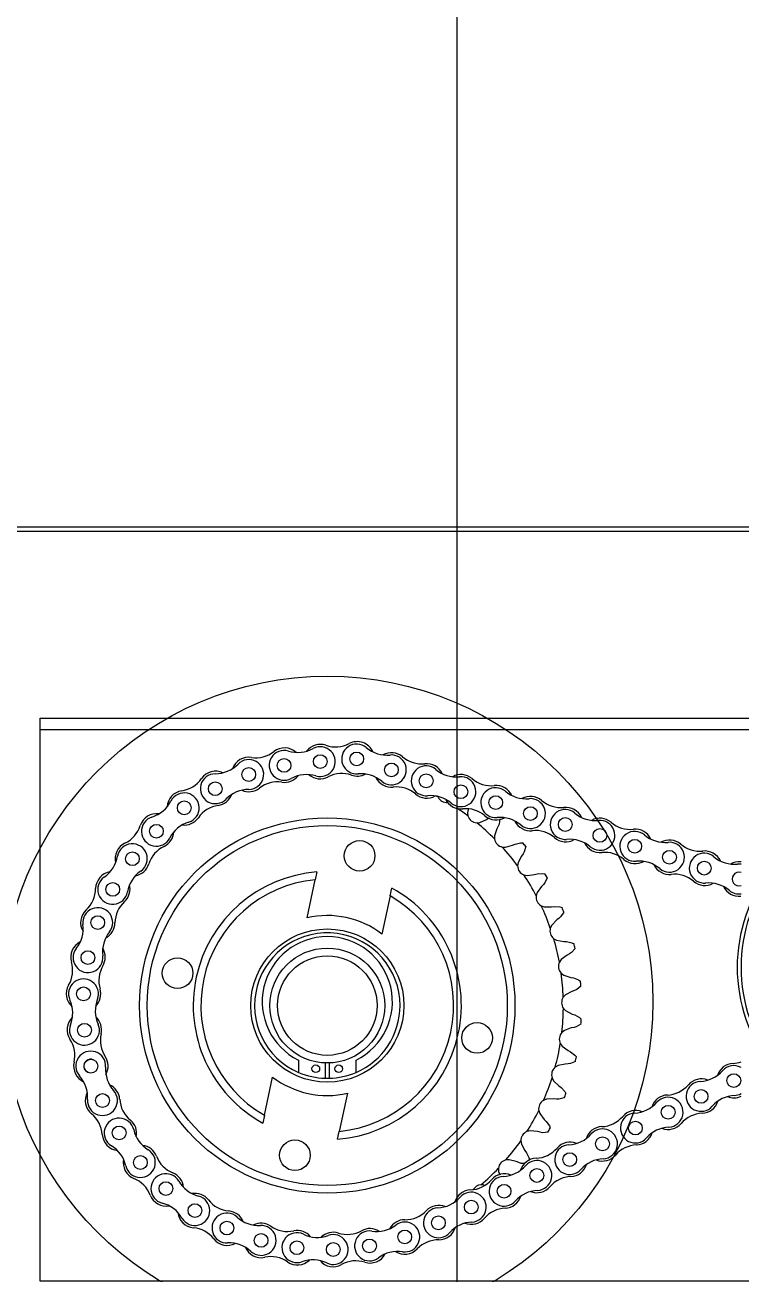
# Model space of a CAD drawing. Header units: millimetres. Extents: x 4754612 to 5801174, y 2368242 to 2777223.
# Drawn here: x 5038085.3 to 5038218.8, y 2436454.1 to 2436687 of the extents above; entities that cross this region are included whole.
import ezdxf

# ---------------------------------------------------------------- set-up
doc = ezdxf.new("R2010")
doc.units = ezdxf.units.MM
doc.header["$LTSCALE"] = 1000
doc.layers.add('(주)하나기공-LEADER', color=7, linetype='Continuous')
doc.layers.add('A-ELE-8', color=8, linetype='Continuous')

msp = doc.modelspace()

# ---------------------------------------------------------------- linework, layer by layer
at = {"layer": '(주)하나기공-LEADER', "color": 4}
msp.add_line((5038190.782, 2436592.583), (5038065.782, 2436592.583), dxfattribs=at)
at = {"layer": '(주)하나기공-LEADER', "color": 8, "linetype": 'ByBlock', "lineweight": -2}
for p, q in [((5038280.925, 2436555.583), (5038088.068, 2436555.583)), ((5038167.891, 2436540.749), (5038167.782, 2436540.118)), ((5038167.782, 2436540.118), (5038167.865, 2436539.525)), ((5038169.504, 2436538.249), (5038170.099, 2436538.314)), ((5038170.099, 2436538.314), (5038171.351, 2436538.871)), ((5038171.351, 2436538.871), (5038171.793, 2436539.151)), ((5038173.283, 2436537.12), (5038172.851, 2436535.82)), ((5038173.518, 2436537.587), (5038173.283, 2436537.12)), ((5038172.851, 2436535.82), (5038172.844, 2436535.221)), ((5038174.274, 2436533.716), (5038174.872, 2436533.691)), ((5038174.872, 2436533.691), (5038176.193, 2436534.055)), ((5038176.193, 2436534.055), (5038176.672, 2436534.266)), ((5038178.145, 2436532.463), (5038177.843, 2436532.036)), ((5038177.221, 2436530.814), (5038177.126, 2436530.223)), ((5038177.843, 2436532.036), (5038177.221, 2436530.814)), ((5038137.866, 2436520.51), (5038139.402, 2436527.619)), ((5038139.717, 2436529.08), (5038139.402, 2436527.619)), ((5038178.315, 2436528.521), (5038178.903, 2436528.408)), ((5038178.903, 2436528.408), (5038180.264, 2436528.572)), ((5038180.264, 2436528.572), (5038180.768, 2436528.709)), ((5038153.365, 2436524.602), (5038153.681, 2436526.063)), ((5038181.594, 2436526.329), (5038180.797, 2436525.213)), ((5038181.956, 2436526.706), (5038181.594, 2436526.329)), ((5038153.365, 2436524.602), (5038151.829, 2436517.493)), ((5038180.797, 2436525.213), (5038180.615, 2436524.643)), ((5038181.538, 2436522.783), (5038182.102, 2436522.583)), ((5038182.102, 2436522.583), (5038183.472, 2436522.542)), ((5038183.472, 2436522.542), (5038183.991, 2436522.602)), ((5038183.499, 2436519.142), (5038183.233, 2436518.605)), ((5038184.452, 2436520.126), (5038183.499, 2436519.142)), ((5038184.867, 2436520.445), (5038184.452, 2436520.126)), ((5038183.868, 2436516.628), (5038184.397, 2436516.347)), ((5038184.397, 2436516.347), (5038185.745, 2436516.102)), ((5038185.745, 2436516.102), (5038186.268, 2436516.084)), ((5038186.812, 2436513.82), (5038186.355, 2436513.567)), ((5038185.265, 2436512.736), (5038184.923, 2436512.245)), ((5038186.355, 2436513.567), (5038185.265, 2436512.736)), ((5038185.256, 2436510.195), (5038185.736, 2436509.838)), ((5038185.736, 2436509.838), (5038187.033, 2436509.395)), ((5038187.033, 2436509.395), (5038187.547, 2436509.299)), ((5038187.258, 2436506.797), (5038186.057, 2436506.138)), ((5038187.748, 2436506.98), (5038187.258, 2436506.797)), ((5038186.057, 2436506.138), (5038185.645, 2436505.703)), ((5038185.669, 2436503.627), (5038186.091, 2436503.202)), ((5038186.091, 2436503.202), (5038187.307, 2436502.571)), ((5038187.307, 2436502.571), (5038187.801, 2436502.4)), ((5038187.142, 2436499.968), (5038185.856, 2436499.495)), ((5038187.654, 2436500.076), (5038187.142, 2436499.968)), ((5038185.856, 2436499.495), (5038185.384, 2436499.127)), ((5038185.099, 2436497.071), (5038185.453, 2436496.588)), ((5038185.453, 2436496.588), (5038186.561, 2436495.782)), ((5038186.561, 2436495.782), (5038187.024, 2436495.539)), ((5038136.282, 2436493.971), (5038136.282, 2436491.685)), ((5038141.282, 2436490.587), (5038141.282, 2436493.446)), ((5038141.996, 2436493.446), (5038141.996, 2436490.587)), ((5038146.996, 2436491.685), (5038146.996, 2436493.971)), ((5038184.668, 2436492.957), (5038184.147, 2436492.663)), ((5038186.01, 2436493.233), (5038184.668, 2436492.957)), ((5038186.533, 2436493.263), (5038186.01, 2436493.233)), ((5038129.914, 2436483.706), (5038131.45, 2436490.815)), ((5038183.558, 2436490.672), (5038183.835, 2436490.142)), ((5038183.835, 2436490.142), (5038184.812, 2436489.18)), ((5038184.812, 2436489.18), (5038185.233, 2436488.871)), ((5038145.413, 2436487.798), (5038143.877, 2436480.689)), ((5038182.519, 2436486.669), (5038181.959, 2436486.456)), ((5038183.887, 2436486.742), (5038182.519, 2436486.669)), ((5038184.408, 2436486.694), (5038183.887, 2436486.742)), ((5038129.914, 2436483.706), (5038129.598, 2436482.245)), ((5038181.08, 2436484.575), (5038181.276, 2436484.009)), ((5038181.276, 2436484.009), (5038182.098, 2436482.913)), ((5038182.098, 2436482.913), (5038182.469, 2436482.544)), ((5038143.561, 2436479.228), (5038143.877, 2436480.689)), ((5038177.721, 2436478.916), (5038177.831, 2436478.327)), ((5038179.456, 2436480.772), (5038178.871, 2436480.645)), ((5038180.82, 2436480.64), (5038179.456, 2436480.772)), ((5038181.328, 2436480.515), (5038180.82, 2436480.64)), ((5038177.831, 2436478.327), (5038178.48, 2436477.12)), ((5038178.48, 2436477.12), (5038178.792, 2436476.701)), ((5038176.878, 2436475.063), (5038175.549, 2436475.397)), ((5038177.361, 2436474.863), (5038176.878, 2436475.063)), ((5038173.557, 2436473.82), (5038173.577, 2436473.221)), ((5038173.577, 2436473.221), (5038173.803, 2436472.592))]:
    msp.add_line(p, q, dxfattribs=at)
at = {"layer": '(주)하나기공-LEADER', "color": 4}
msp.add_lwpolyline([(5038364.925, 2436592.583), (5038065.782, 2436592.583), (5038065.782, 2436593.44), (5038065.782, 2436593.44), (5038364.925, 2436593.44)], dxfattribs=at)
at = {"layer": '(주)하나기공-LEADER', "color": 8, "linetype": 'ByBlock', "lineweight": -2}
msp.add_lwpolyline([(5038280.925, 2436452.726), (5038088.068, 2436452.726), (5038088.068, 2436555.583), (5038088.068, 2436557.726), (5038280.925, 2436557.726), (5038280.925, 2436555.583)], close=True, dxfattribs=at)
for points in [[(5038173.832, 2436538.993), (5038173.687, 2436537.997), (5038173.518, 2436537.587)], [(5038176.672, 2436534.266), (5038177.645, 2436534.508), (5038178.091, 2436534.507)], [(5038178.664, 2436533.805), (5038178.373, 2436532.843), (5038178.145, 2436532.463)], [(5038180.768, 2436528.709), (5038181.767, 2436528.803), (5038182.208, 2436528.735)], [(5038182.67, 2436527.956), (5038182.238, 2436527.047), (5038181.956, 2436526.706)], [(5038183.991, 2436522.602), (5038184.993, 2436522.547), (5038185.419, 2436522.414)], [(5038185.759, 2436521.575), (5038185.197, 2436520.741), (5038184.867, 2436520.445)], [(5038186.268, 2436516.084), (5038187.25, 2436515.88), (5038187.651, 2436515.685)], [(5038187.863, 2436514.804), (5038187.182, 2436514.064), (5038186.812, 2436513.82)], [(5038187.547, 2436509.299), (5038188.488, 2436508.951), (5038188.856, 2436508.699)], [(5038188.934, 2436507.796), (5038188.151, 2436507.165), (5038187.748, 2436506.98)], [(5038187.801, 2436502.4), (5038188.68, 2436501.915), (5038189.006, 2436501.611)], [(5038188.949, 2436500.707), (5038188.08, 2436500.199), (5038187.654, 2436500.076)], [(5038187.024, 2436495.539), (5038187.82, 2436494.929), (5038188.098, 2436494.58)], [(5038187.906, 2436493.694), (5038186.972, 2436493.322), (5038186.533, 2436493.263)], [(5038185.233, 2436488.871), (5038185.93, 2436488.149), (5038186.152, 2436487.762)], [(5038185.831, 2436486.915), (5038184.851, 2436486.686), (5038184.408, 2436486.694)], [(5038182.469, 2436482.544), (5038183.05, 2436481.727), (5038183.212, 2436481.311)], [(5038182.768, 2436480.521), (5038181.765, 2436480.441), (5038181.328, 2436480.515)], [(5038178.792, 2436476.701), (5038179.245, 2436475.806), (5038179.343, 2436475.37)], [(5038175.549, 2436475.397), (5038175.069, 2436475.382), (5038174.951, 2436475.358)], [(5038178.409, 2436474.682), (5038177.782, 2436474.725), (5038177.361, 2436474.863)], [(5038170.884, 2436470.664), (5038170.706, 2436470.7), (5038170.288, 2436470.715)]]:
    msp.add_lwpolyline(points, dxfattribs=at)
for centre, radius in [((5038141.639, 2436504.868), 60.714), ((5038140.332, 2436549.653), 1.282), ((5038147.118, 2436550.143), 1.282), ((5038133.582, 2436548.953), 1.282), ((5038153.592, 2436548.11), 1.282), ((5038126.995, 2436547.252), 1.282), ((5038160.083, 2436546.071), 1.282), ((5038120.751, 2436544.596), 1.282), ((5038166.557, 2436544.038), 1.282), ((5038114.956, 2436541.03), 1.282), ((5038173.048, 2436542), 1.282), ((5038179.522, 2436539.967), 1.282), ((5038141.639, 2436504.154), 35), ((5038141.639, 2436504.154), 33.571), ((5038109.77, 2436536.654), 1.282), ((5038186.013, 2436537.928), 1.282), ((5038192.487, 2436535.895), 1.282), ((5038147.673, 2436532.081), 2.857), ((5038198.978, 2436533.856), 1.282), ((5038105.282, 2436531.54), 1.282), ((5038205.452, 2436531.823), 1.282), ((5038211.943, 2436529.785), 1.282), ((5038101.615, 2436525.831), 1.282), ((5038098.831, 2436519.623), 1.282), ((5038141.639, 2436504.154), 14.286), ((5038097.007, 2436513.087), 1.282), ((5038141.639, 2436504.154), 10.714), ((5038113.712, 2436510.188), 2.857), ((5038141.639, 2436504.154), 9.286), ((5038096.174, 2436506.335), 1.282), ((5038096.355, 2436499.552), 1.282), ((5038169.566, 2436498.12), 2.857), ((5038097.547, 2436492.853), 1.282), ((5038139.496, 2436492.368), 0.714), ((5038143.782, 2436492.368), 0.714), ((5038217.45, 2436490.159), 1.282), ((5038211.337, 2436487.213), 1.282), ((5038099.71, 2436486.439), 1.282), ((5038205.208, 2436484.26), 1.282), ((5038102.819, 2436480.388), 1.282), ((5038199.095, 2436481.314), 1.282), ((5038135.605, 2436476.227), 2.857), ((5038192.966, 2436478.361), 1.282), ((5038186.853, 2436475.415), 1.282), ((5038106.784, 2436474.881), 1.282), ((5038180.724, 2436472.462), 1.282), ((5038111.537, 2436470.012), 1.282), ((5038174.611, 2436469.516), 1.282), ((5038116.947, 2436465.916), 1.282), ((5038168.482, 2436466.562), 1.282), ((5038162.363, 2436463.628), 1.282), ((5038122.922, 2436462.663), 1.282), ((5038129.298, 2436460.342), 1.282), ((5038135.967, 2436458.992), 1.282), ((5038149.514, 2436459.323), 1.282), ((5038156.091, 2436460.992), 1.282), ((5038142.744, 2436458.65), 1.282)]:
    msp.add_circle(centre, radius, dxfattribs=at)
for centre, radius, start, end in [((5038147.204, 2436550.163), 3.214, 24.00427, 117.53351), ((5038128.311, 2436555.868), 5.502, 261.31707, 307.88435), ((5038133.582, 2436548.953), 2.786, 73.17976, 298.66144), ((5038133.663, 2436548.989), 3.214, 47.82673, 127.88435), ((5038136.122, 2436557.354), 5.991, 253.17975, 298.66144), ((5038140.332, 2436549.653), 3.214, 70.96624, 142.84461), ((5038140.332, 2436549.653), 2.786, 253.17976, 118.66143), ((5038143.174, 2436557.892), 5.502, 250.96624, 297.53351), ((5038147.118, 2436550.143), 2.786, 49.82447, 275.30615), ((5038152.78, 2436556.849), 5.991, 229.82446, 275.30615), ((5038153.592, 2436548.11), 2.786, 229.82447, 95.30614), ((5038153.592, 2436548.11), 3.214, 49.40097, 119.48932), ((5038120.705, 2436553.372), 5.991, 270.30138, 315.78306), ((5038126.995, 2436547.252), 3.214, 81.31707, 159.96623), ((5038126.995, 2436547.252), 2.786, 270.30138, 135.78305), ((5038159.264, 2436554.728), 5.502, 229.40097, 275.96825), ((5038160.083, 2436546.071), 2.786, 49.82447, 275.30615), ((5038160.17, 2436546.059), 3.214, 24.81499, 95.96825), ((5038113.677, 2436549.652), 5.502, 278.43869, 325.00597), ((5038120.751, 2436544.596), 2.786, 90.30138, 315.78306), ((5038120.817, 2436544.653), 3.214, 64.94835, 145.00597), ((5038133.663, 2436548.989), 3.214, 261.23852, 322.47151), ((5038137.792, 2436541.251), 5.991, 73.17975, 118.66144), ((5038140.332, 2436549.653), 3.214, 228.99659, 297.61206), ((5038144.359, 2436541.954), 5.474, 70.88769, 117.61206), ((5038147.204, 2436550.163), 3.214, 250.88769, 298.54182), ((5038147.93, 2436541.404), 5.991, 49.82447, 95.30615), ((5038153.592, 2436548.11), 3.214, 205.6413, 276.0468), ((5038165.745, 2436552.778), 5.991, 229.82446, 275.30615), ((5038166.557, 2436544.038), 2.786, 229.82447, 95.30614), ((5038166.557, 2436544.038), 3.214, 49.40097, 119.48932), ((5038172.229, 2436550.656), 5.502, 229.40097, 275.96825), ((5038114.956, 2436541.03), 3.214, 98.43869, 177.08785), ((5038127.041, 2436538.475), 5.991, 90.30138, 135.78306), ((5038126.995, 2436547.252), 3.214, 246.11821, 307.9629), ((5038132.34, 2436540.402), 5.474, 81.23852, 127.9629), ((5038154.507, 2436539.47), 5.474, 49.32242, 96.0468), ((5038173.048, 2436542), 2.786, 49.82447, 275.30615), ((5038173.135, 2436541.987), 3.214, 24.81499, 95.96825), ((5038178.71, 2436548.706), 5.991, 229.82446, 275.30615), ((5038107.142, 2436545.028), 5.991, 287.423, 332.90468), ((5038114.956, 2436541.03), 2.786, 287.423, 152.90468), ((5038120.817, 2436544.653), 3.214, 278.36014, 339.59313), ((5038160.17, 2436546.059), 3.214, 229.32242, 299.50049), ((5038160.895, 2436537.332), 5.991, 49.82447, 95.30615), ((5038141.639, 2436504.154), 44.033, 62.01601, 62.55931), ((5038163.941, 2436543.838), 1.824, 205.98142, 273.66564), ((5038166.557, 2436544.038), 3.214, 205.6413, 276.0468), ((5038179.522, 2436539.967), 2.786, 229.82447, 95.30614), ((5038179.522, 2436539.967), 3.214, 49.40097, 119.48932), ((5038185.194, 2436546.584), 5.502, 229.40097, 275.96825), ((5038109.817, 2436536.728), 3.214, 82.06997, 162.12759), ((5038109.77, 2436536.654), 2.786, 107.423, 332.90468), ((5038122.08, 2436536.057), 5.474, 98.36014, 145.08452), ((5038141.639, 2436504.154), 44.033, 53.44458, 56.53543), ((5038167.472, 2436535.398), 5.474, 49.32242, 96.0468), ((5038169.606, 2436540.071), 1.824, 197.40999, 266.77716), ((5038173.135, 2436541.987), 3.214, 229.32242, 299.50049), ((5038173.86, 2436533.26), 5.991, 49.82447, 95.30615), ((5038186.013, 2436537.928), 2.786, 49.82447, 275.30615), ((5038186.1, 2436537.916), 3.214, 24.81499, 95.96825), ((5038191.675, 2436544.634), 5.991, 229.82446, 275.30615), ((5038101.522, 2436539.403), 5.502, 295.56032, 342.12759), ((5038117.584, 2436532.656), 5.991, 107.423, 152.90468), ((5038114.956, 2436541.03), 3.214, 263.23983, 325.08452), ((5038141.639, 2436504.154), 44.033, 44.87316, 50.74257), ((5038179.522, 2436539.967), 3.214, 205.6413, 276.0468), ((5038192.487, 2436535.895), 2.786, 229.82447, 95.30614), ((5038192.487, 2436535.895), 3.214, 49.40097, 119.48932), ((5038198.159, 2436542.513), 5.502, 229.40097, 275.96825), ((5038199.065, 2436533.844), 3.214, 24.81499, 95.96825), ((5038109.817, 2436536.728), 3.214, 295.48177, 356.71476), ((5038174.647, 2436535.501), 1.824, 188.83856, 258.20573), ((5038180.437, 2436531.327), 5.474, 49.32242, 96.0468), ((5038186.1, 2436537.916), 3.214, 229.32242, 299.50049), ((5038186.825, 2436529.189), 5.991, 49.82447, 95.30615), ((5038198.978, 2436533.856), 2.786, 49.82447, 275.30615), ((5038204.64, 2436540.563), 5.991, 229.82446, 275.30615), ((5038205.452, 2436531.823), 2.786, 229.82447, 95.30614), ((5038205.452, 2436531.823), 3.214, 49.40097, 119.48932), ((5038105.282, 2436531.54), 3.214, 115.56032, 194.20947), ((5038105.282, 2436531.54), 2.786, 304.54462, 170.0263), ((5038113.555, 2436528.885), 5.474, 115.48177, 162.20614), ((5038141.639, 2436504.154), 44.033, 36.30173, 42.17114), ((5038141.639, 2436504.154), 47.435, 38.68928, 39.78359), ((5038192.487, 2436535.895), 3.214, 205.6413, 276.0468), ((5038193.402, 2436527.255), 5.474, 49.32242, 96.0468), ((5038211.124, 2436538.441), 5.502, 229.40097, 275.96825), ((5038211.943, 2436529.785), 2.786, 49.82447, 275.30615), ((5038212.03, 2436529.773), 3.214, 24.81499, 95.96825), ((5038096.638, 2436533.061), 5.991, 304.54462, 350.0263), ((5038105.282, 2436531.54), 3.214, 280.36145, 342.20614), ((5038178.95, 2436530.232), 1.824, 180.26714, 249.6343), ((5038199.065, 2436533.844), 3.214, 229.32242, 299.50049), ((5038199.789, 2436525.117), 5.991, 49.82447, 95.30615), ((5038205.452, 2436531.823), 3.214, 205.6413, 276.0468), ((5038217.605, 2436536.491), 5.991, 229.82446, 275.30615), ((5038218.417, 2436527.752), 3.214, 83.21375, 119.48932), ((5038218.417, 2436527.752), 2.786, 82.16359, 95.30614), ((5038101.637, 2436525.916), 3.214, 99.19159, 179.24921), ((5038101.615, 2436525.831), 2.786, 124.54462, 350.02631), ((5038110.259, 2436524.311), 5.991, 124.54462, 170.0263), ((5038141.639, 2436504.154), 25, 94.40941, 241.20631), ((5038141.639, 2436504.154), 23.571, 95.44756, 240.16816), ((5038141.639, 2436504.154), 44.033, 27.7303, 33.59971), ((5038141.639, 2436504.154), 47.435, 30.11785, 31.21216), ((5038206.367, 2436523.183), 5.474, 49.32242, 96.0468), ((5038218.417, 2436527.752), 1.282, 72.76826, 287.23174), ((5038248.082, 2436511.297), 30, 141.83714, 218.16286), ((5038248.082, 2436511.297), 29.286, 141.14106, 218.85894), ((5038092.922, 2436526.031), 5.502, 312.68194, 359.24921), ((5038101.637, 2436525.916), 3.214, 312.60339, 13.83638), ((5038141.639, 2436504.154), 25, 274.40941, 61.20631), ((5038212.03, 2436529.773), 3.214, 229.32242, 299.50049), ((5038212.754, 2436521.046), 5.991, 49.82447, 95.30615), ((5038218.417, 2436527.752), 3.214, 205.6413, 276.0468), ((5038218.417, 2436527.752), 2.786, 229.82447, 277.83641), ((5038107.519, 2436519.521), 5.474, 132.60339, 179.32776), ((5038141.639, 2436504.154), 23.571, 275.44756, 60.16816), ((5038182.42, 2436524.38), 1.824, 171.69571, 241.06288), ((5038098.831, 2436519.623), 3.214, 132.68194, 211.33109), ((5038098.831, 2436519.623), 2.786, 321.66624, 187.14792), ((5038141.639, 2436504.154), 16.786, 52.62353, 102.9922), ((5038141.639, 2436504.154), 44.033, 19.15887, 25.02828), ((5038141.639, 2436504.154), 47.435, 21.54643, 22.64073), ((5038090.122, 2436518.531), 5.991, 321.66624, 7.14793), ((5038098.831, 2436519.623), 3.214, 297.48307, 359.32776), ((5038184.979, 2436518.076), 1.824, 163.12428, 232.49145), ((5038097.003, 2436513.175), 3.214, 116.31321, 196.37084), ((5038105.716, 2436514.179), 5.991, 141.66624, 187.14792), ((5038141.639, 2436504.154), 13.571, 0, 246.75044), ((5038141.639, 2436504.868), 12.143, 296.17897, 243.82103), ((5038141.639, 2436504.154), 44.033, 10.58744, 16.45686), ((5038097.007, 2436513.087), 2.786, 141.66625, 7.14793), ((5038097.003, 2436513.175), 3.214, 329.72501, 30.958), ((5038141.639, 2436504.154), 47.435, 12.975, 14.0693), ((5038088.641, 2436510.719), 5.502, 329.80356, 16.37084), ((5038104.507, 2436508.795), 5.474, 149.72501, 196.44939), ((5038186.57, 2436511.461), 1.824, 154.55285, 223.92002), ((5038096.174, 2436506.335), 2.786, 338.78787, 204.26954), ((5038141.639, 2436504.154), 44.033, 2.01601, 7.88543), ((5038096.174, 2436506.335), 3.214, 149.80356, 228.45272), ((5038096.174, 2436506.335), 3.214, 314.60469, 16.44939), ((5038141.639, 2436504.154), 47.435, 4.40357, 5.49787), ((5038088.173, 2436502.727), 5.991, 338.78786, 24.26955), ((5038104.356, 2436503.159), 5.991, 158.78786, 204.26954), ((5038187.157, 2436504.682), 1.824, 145.98142, 215.34859), ((5038096.326, 2436499.635), 3.214, 133.43484, 213.49246), ((5038096.326, 2436499.635), 3.214, 346.84663, 48.07962), ((5038141.639, 2436504.154), 13.571, 293.24956, 0), ((5038141.639, 2436504.154), 44.033, 353.44458, 359.314), ((5038096.355, 2436499.552), 2.786, 158.78787, 24.26955), ((5038141.639, 2436504.154), 47.435, 355.83214, 356.92644), ((5038089.057, 2436494.825), 5.502, 346.92518, 33.49246), ((5038104.786, 2436497.658), 5.474, 166.84663, 213.57101), ((5038186.728, 2436497.892), 1.824, 137.40999, 206.77716), ((5038097.522, 2436492.863), 2.786, 356.07016, 221.55184), ((5038141.639, 2436504.154), 44.033, 344.87316, 350.74257), ((5038097.547, 2436492.853), 3.214, 166.92518, 245.22778), ((5038097.522, 2436492.863), 1.282, 68.27074, 249.45061), ((5038097.547, 2436492.853), 3.214, 331.2169, 33.57101), ((5038106.279, 2436492.261), 5.991, 176.07016, 221.55184), ((5038185.291, 2436491.242), 1.824, 128.83856, 198.20573), ((5038141.639, 2436504.154), 47.435, 347.26071, 348.35502), ((5038217.45, 2436490.159), 3.214, 92.56421, 162.65256), ((5038217.45, 2436490.159), 2.786, 61.09113, 138.46938), ((5038217.06, 2436498.866), 5.502, 272.56421, 288.40028), ((5038090.954, 2436487.041), 5.991, 356.07016, 41.55184), ((5038141.639, 2436504.154), 16.786, 232.62353, 282.9922), ((5038141.639, 2436504.154), 13.571, 246.75044, 268.49204), ((5038141.639, 2436504.154), 13.571, 268.49204, 271.50796), ((5038141.639, 2436504.154), 13.571, 271.50796, 293.24956), ((5038141.639, 2436504.154), 44.033, 336.30173, 342.17114), ((5038211.409, 2436487.264), 3.214, 67.97823, 139.13149), ((5038210.879, 2436495.978), 5.991, 272.98771, 318.46939), ((5038099.71, 2436486.439), 2.786, 176.07016, 41.55183), ((5038099.71, 2436486.439), 3.214, 4.02544, 65.73501), ((5038204.818, 2436492.967), 5.502, 272.56421, 319.13149), ((5038211.337, 2436487.213), 2.786, 92.98771, 318.46939), ((5038099.71, 2436486.439), 3.214, 151.88699, 230.67126), ((5038108.405, 2436487.051), 5.502, 184.02544, 230.59271), ((5038182.879, 2436484.881), 1.824, 120.26714, 189.6343), ((5038141.639, 2436504.154), 47.435, 338.68928, 339.78359), ((5038198.637, 2436490.079), 5.991, 272.98771, 318.46939), ((5038205.208, 2436484.26), 3.214, 92.56421, 162.65256), ((5038205.208, 2436484.26), 2.786, 272.98771, 138.46938), ((5038211.409, 2436487.264), 3.214, 272.48566, 342.66374), ((5038217.907, 2436481.394), 5.991, 92.98771, 138.46939), ((5038217.45, 2436490.159), 3.214, 248.80454, 294.76909), ((5038217.45, 2436490.159), 2.786, 272.98771, 298.90887), ((5038094.204, 2436479.719), 5.474, 3.94689, 50.67126), ((5038141.639, 2436504.154), 44.033, 327.7303, 333.59971), ((5038192.576, 2436487.068), 5.502, 272.56421, 319.13149), ((5038199.095, 2436481.314), 2.786, 92.98771, 318.46939), ((5038199.167, 2436481.365), 3.214, 67.97823, 139.13149), ((5038211.786, 2436478.584), 5.474, 92.48566, 139.21004), ((5038102.819, 2436480.388), 2.786, 13.00975, 238.49143), ((5038102.872, 2436480.317), 3.214, 348.36465, 50.59271), ((5038111.371, 2436482.364), 5.991, 193.00974, 238.49143), ((5038141.639, 2436504.154), 47.435, 330.11785, 331.21216), ((5038192.966, 2436478.361), 3.214, 92.56421, 162.65256), ((5038192.966, 2436478.361), 2.786, 272.98771, 138.46938), ((5038205.665, 2436475.495), 5.991, 92.98771, 138.46939), ((5038205.208, 2436484.26), 3.214, 248.80454, 319.21004), ((5038102.872, 2436480.317), 3.214, 183.94689, 263.06552), ((5038141.639, 2436504.154), 44.033, 319.15887, 325.02828), ((5038179.546, 2436478.95), 1.824, 111.69571, 181.06288), ((5038186.925, 2436475.466), 3.214, 67.97823, 139.13149), ((5038186.395, 2436484.18), 5.991, 272.98771, 318.46939), ((5038199.167, 2436481.365), 3.214, 272.48566, 342.66374), ((5038098.232, 2436472.905), 5.991, 13.00974, 58.49142), ((5038106.784, 2436474.881), 2.786, 193.00974, 58.49142), ((5038106.784, 2436474.881), 3.214, 21.14706, 82.67459), ((5038180.334, 2436481.169), 5.502, 272.56421, 319.13149), ((5038186.853, 2436475.415), 2.786, 92.98771, 318.46939), ((5038199.544, 2436472.685), 5.474, 92.48566, 139.21004), ((5038106.784, 2436474.881), 3.214, 168.82657, 247.79289), ((5038114.913, 2436478.025), 5.502, 201.14706, 247.71434), ((5038175.366, 2436473.581), 1.824, 103.12428, 172.49145), ((5038174.153, 2436478.281), 5.991, 272.98771, 318.46939), ((5038180.724, 2436472.462), 3.214, 92.56421, 162.65256), ((5038180.724, 2436472.462), 2.786, 272.98771, 138.46938), ((5038186.925, 2436475.466), 3.214, 272.48566, 342.66374), ((5038193.423, 2436469.596), 5.991, 92.98771, 138.46939), ((5038192.966, 2436478.361), 3.214, 248.80454, 319.21004), ((5038103.5, 2436466.837), 5.474, 21.06851, 67.79289), ((5038111.537, 2436470.012), 2.786, 30.13137, 255.61305), ((5038111.608, 2436469.96), 3.214, 5.48628, 67.71434), ((5038168.092, 2436475.269), 5.502, 272.56421, 319.13149), ((5038141.639, 2436504.154), 44.033, 310.58744, 316.45686), ((5038174.611, 2436469.516), 2.786, 92.98771, 318.46939), ((5038174.683, 2436469.566), 3.214, 67.97823, 139.13149), ((5038187.302, 2436466.786), 5.474, 92.48566, 139.21004), ((5038119.128, 2436474.418), 5.991, 210.13136, 255.61305), ((5038168.482, 2436466.562), 3.214, 92.56421, 162.54503), ((5038168.482, 2436466.562), 2.786, 272.88018, 138.36185), ((5038170.432, 2436468.896), 1.824, 94.55285, 149.51461), ((5038181.181, 2436463.696), 5.991, 92.98771, 138.46939), ((5038180.724, 2436472.462), 3.214, 248.80454, 319.21004), ((5038111.608, 2436469.96), 3.214, 201.06851, 280.18714), ((5038109.356, 2436461.511), 5.991, 30.13136, 75.61304), ((5038116.947, 2436465.916), 2.786, 210.13137, 75.61304), ((5038116.947, 2436465.916), 3.214, 38.26868, 99.79622), ((5038123.79, 2436471.315), 5.502, 218.26868, 264.83596), ((5038161.922, 2436472.394), 5.991, 272.88018, 318.36186), ((5038174.683, 2436469.566), 3.214, 272.48566, 342.66374), ((5038116.947, 2436465.916), 3.214, 185.9482, 264.91451), ((5038122.922, 2436462.663), 2.786, 47.25299, 272.73467), ((5038123.005, 2436462.634), 3.214, 22.6079, 84.83596), ((5038128.879, 2436469.109), 5.991, 227.25299, 272.73467), ((5038156.147, 2436469.708), 5.502, 269.63355, 316.20082), ((5038162.363, 2436463.628), 2.786, 92.88018, 318.36186), ((5038162.438, 2436463.675), 3.214, 67.98891, 136.20082), ((5038175.06, 2436460.886), 5.474, 92.48566, 139.21004), ((5038116.177, 2436457.262), 5.474, 38.19013, 84.91451), ((5038129.298, 2436460.342), 2.786, 227.25299, 92.73466), ((5038129.298, 2436460.342), 3.214, 55.3903, 116.91784), ((5038134.249, 2436467.515), 5.502, 235.3903, 281.95758), ((5038149.599, 2436459.346), 3.214, 56.85114, 119.0792), ((5038150.812, 2436468.003), 5.991, 261.49623, 306.97791), ((5038156.091, 2436460.992), 3.214, 89.63355, 151.16108), ((5038156.091, 2436460.992), 2.786, 261.49623, 126.97791), ((5038162.438, 2436463.675), 3.214, 269.555, 342.68232), ((5038168.923, 2436457.796), 5.991, 92.88018, 138.36186), ((5038168.482, 2436466.562), 3.214, 248.69701, 319.21004), ((5038123.005, 2436462.634), 3.214, 218.19013, 297.30876), ((5038135.967, 2436458.992), 2.786, 64.37461, 289.85629), ((5038136.055, 2436458.988), 3.214, 39.72952, 101.95758), ((5038139.762, 2436466.905), 5.991, 244.37461, 289.85629), ((5038142.744, 2436458.65), 3.214, 72.51192, 134.03946), ((5038142.744, 2436458.65), 2.786, 244.37461, 109.85629), ((5038145.363, 2436466.963), 5.502, 252.51192, 299.0792), ((5038149.514, 2436459.323), 2.786, 81.49623, 306.97791), ((5038162.37, 2436454.987), 5.474, 89.555, 136.27937), ((5038123.341, 2436453.896), 5.991, 47.25299, 92.73467), ((5038129.298, 2436460.342), 3.214, 203.06982, 282.03613), ((5038149.599, 2436459.346), 3.214, 252.43337, 331.55201), ((5038154.793, 2436452.311), 5.991, 81.49623, 126.97791), ((5038156.091, 2436460.992), 3.214, 237.31306, 316.27937), ((5038131.11, 2436451.844), 5.474, 55.31175, 102.03613), ((5038136.055, 2436458.988), 3.214, 235.31175, 314.43039), ((5038138.948, 2436450.736), 5.991, 64.37461, 109.85629), ((5038142.744, 2436458.65), 3.214, 220.19144, 299.15775), ((5038146.977, 2436451.063), 5.474, 72.43337, 119.15775)]:
    msp.add_arc(centre, radius, start, end, dxfattribs=at)
at = {"layer": 'A-ELE-8'}
msp.add_line((5038165.782, 2440143.44), (5038165.782, 2431243.44), dxfattribs=at)

doc.saveas('drawing.dxf')
